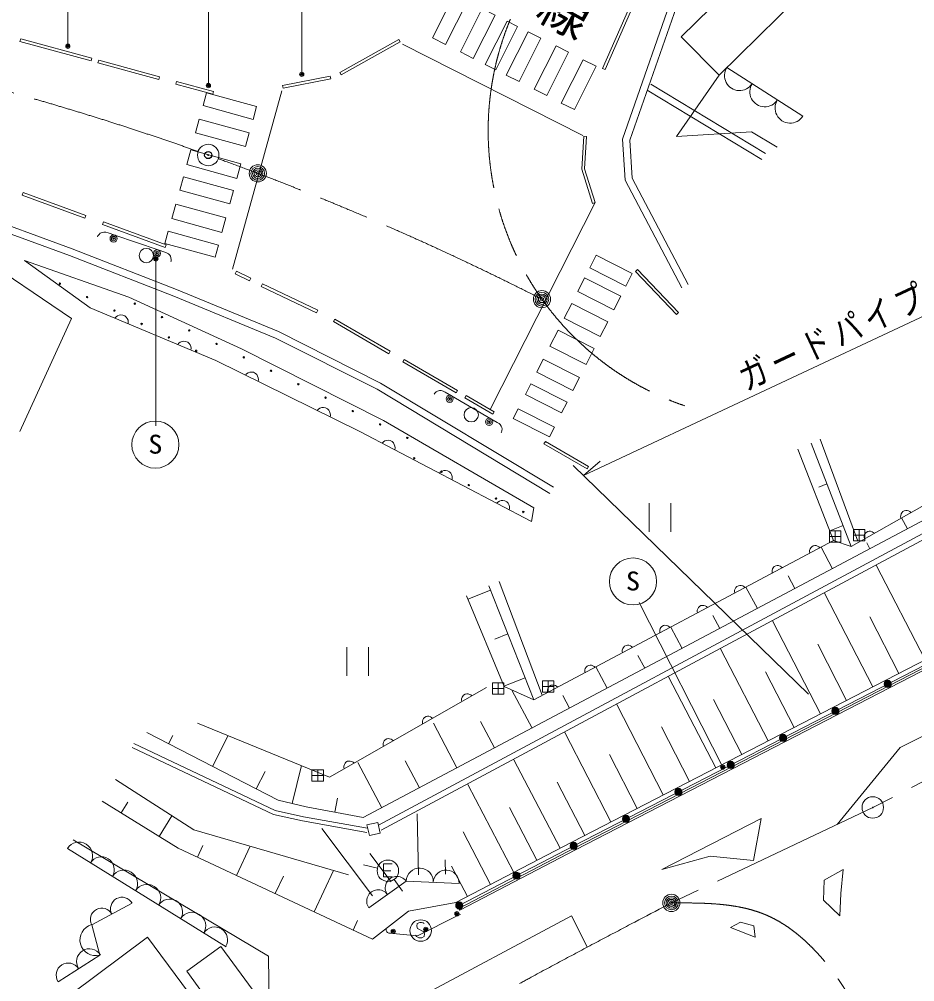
# Model space of a CAD drawing. Units: millimetres, scale not verified. Extents: x 40000 to 680000, y 20000 to 380000.
# Drawn here: x 438908 to 501422, y 250854 to 318041 of the extents above; entities that cross this region are included whole.
import ezdxf
from ezdxf.enums import TextEntityAlignment as Align

# ---------------------------------------------------------------- set-up
doc = ezdxf.new("R2010")
doc.units = ezdxf.units.MM
doc.header["$LTSCALE"] = 1000
doc.header["$PDMODE"] = 32
doc.header["$PDSIZE"] = 500
doc.linetypes.add('CHAIN', pattern=[18.5, 12, -1.5, 3.5, -1.5])
for name, color, linetype, lineweight in [('M-BGD', 7, 'Continuous', 13), ('M-BMK', 2, 'CHAIN', 13), ('M-BMK-ROW', 30, 'Continuous', 13), ('M-BMK-SRVR', 3, 'Continuous', 13), ('M-STR-HTXT', 7, 'Continuous', 13), ('M-STR-STRC', 7, 'Continuous', 13), ('M-TTL-BAND', 7, 'Continuous', 13)]:
    doc.layers.add(name, color=color, linetype=linetype, lineweight=lineweight)
doc.layers.add('M-BGD-HTXT', color=7, linetype='Continuous')
doc.layers.add('M-OTRS', color=6, linetype='Continuous')
doc.styles.add('@ＭＳ ゴシック', font='')
doc.styles.add('ＭＳ ゴシック', font='')
doc.styles.get('@ＭＳ ゴシック').set_extended_font_data('@MS Gothic')
doc.styles.get('ＭＳ ゴシック').set_extended_font_data('MS Gothic')

msp = doc.modelspace()

# ---------------------------------------------------------------- linework, layer by layer
at = {"layer": 'M-BGD'}
for p, q in [((479624, 314608), (482147, 320346)), ((479807, 314528), (482330, 320265)), ((439013, 316685), (438960, 316492)), ((438960, 316492), (443930, 315129)), ((439013, 316685), (443983, 315322)), ((461292, 314325), (465401, 316633)), ((461390, 314151), (465499, 316459)), ((465401, 316633), (465499, 316459)), ((465656, 316306), (478241, 309933)), ((443930, 315129), (443983, 315322)), ((444455, 315193), (444402, 315000)), ((444455, 315193), (448709, 314027)), ((444402, 315000), (448657, 313834)), ((479624, 314608), (479807, 314528)), ((493606, 311272), (488305, 314679)), ((448657, 313834), (448709, 314027)), ((457289, 313423), (460613, 314070)), ((457327, 313227), (460652, 313873)), ((460652, 313873), (460613, 314070)), ((461292, 314325), (461390, 314151)), ((449885, 313704), (449832, 313511)), ((449832, 313511), (452417, 312803)), ((449885, 313704), (452470, 312996)), ((457289, 313423), (457327, 313227)), ((483008, 313515), (490996, 308668)), ((452417, 312803), (452470, 312996)), ((457234, 313040), (453798, 300594)), ((482749, 313088), (490737, 308240)), ((478311, 309869), (478511, 309857)), ((439104, 305755), (439172, 305943)), ((439104, 305755), (443480, 304159)), ((439172, 305943), (443549, 304347)), ((479111, 305240), (471790, 290807)), ((479111, 305240), (478920, 305180)), ((443549, 304347), (443480, 304159)), ((444729, 303704), (444798, 303892)), ((444729, 303704), (449091, 302113)), ((444798, 303892), (449159, 302301)), ((445578, 302967), (445105, 303128)), ((448605, 301935), (445578, 302967)), ((449078, 301774), (448605, 301935)), ((449159, 302301), (449091, 302113)), ((454070, 300449), (453984, 300269)), ((454070, 300449), (455079, 299966)), ((482072, 300576), (481928, 300438)), ((481928, 300438), (484790, 297437)), ((482072, 300576), (484935, 297575)), ((453984, 300269), (454993, 299785)), ((455079, 299966), (454993, 299785)), ((455891, 299577), (455804, 299397)), ((455804, 299397), (459662, 297549)), ((455891, 299577), (459749, 297730)), ((459749, 297730), (459662, 297549)), ((460938, 297112), (460837, 296939)), ((460938, 297112), (464800, 294868)), ((484935, 297575), (484790, 297437)), ((460837, 296939), (464699, 294695)), ((464800, 294868), (464699, 294695)), ((465780, 294299), (465679, 294126)), ((465780, 294299), (469504, 292135)), ((465679, 294126), (469404, 291962)), ((469081, 291759), (468648, 292010)), ((471839, 290154), (469081, 291759)), ((469504, 292135), (469404, 291962)), ((470113, 291781), (470013, 291608)), ((470013, 291608), (471964, 290475)), ((470113, 291781), (472064, 290647)), ((472064, 290647), (471964, 290475)), ((472271, 289902), (471839, 290154)), ((475639, 288571), (475539, 288398)), ((475539, 288398), (478550, 286648)), ((475639, 288571), (478651, 286821)), ((497460, 281599), (494824, 288728)), ((478651, 286821), (478550, 286648)), ((495294, 285608), (494726, 285389)), ((482880, 284256), (482880, 282256)), ((484400, 282256), (484400, 284256)), ((500918, 282464), (500507, 283239)), ((502630, 282485), (463979, 261796)), ((496417, 282692), (495484, 282333)), ((502818, 282133), (464167, 261444)), ((474837, 270524), (495749, 281653)), ((495676, 279684), (494878, 281189)), ((498297, 281074), (498075, 281493)), ((502144, 273325), (498734, 279937)), ((493055, 278294), (492577, 279195)), ((471814, 278200), (470217, 277571)), ((475424, 270862), (472405, 278799)), ((490434, 276904), (489640, 278402)), ((498490, 271440), (495111, 277990)), ((487813, 275514), (487338, 276410)), ((500317, 272382), (498280, 276331)), ((485192, 274124), (484402, 275614)), ((494835, 269554), (491488, 276043)), ((473023, 275129), (472099, 274766)), ((477613, 260334), (506843, 275410)), ((461769, 274211), (461769, 272211)), ((463289, 272211), (463289, 274211)), ((496662, 270497), (494645, 274409)), ((482571, 272734), (482098, 273626)), ((491180, 267669), (487866, 274095)), ((479950, 271344), (479164, 272827)), ((487525, 265784), (484243, 272148)), ((493008, 268612), (491009, 272486)), ((474232, 272059), (472742, 271483)), ((460570, 265137), (471523, 271386)), ((474708, 268564), (473305, 271209)), ((477329, 269954), (476858, 270841)), ((483871, 263899), (480621, 270201)), ((489353, 266727), (487374, 270564)), ((451350, 268913), (460570, 265137)), ((469466, 265784), (467817, 268893)), ((472087, 267174), (471106, 269025)), ((456976, 263532), (447807, 268243)), ((480216, 262014), (476998, 268253)), ((485698, 264842), (483738, 268641)), ((456764, 262818), (446918, 267474)), ((449335, 267458), (449641, 268053)), ((452392, 265887), (453495, 268035)), ((456666, 262533), (446789, 267203)), ((464224, 263004), (462549, 266163)), ((466845, 264394), (465848, 266274)), ((476666, 260178), (473446, 266344)), ((482043, 262957), (480103, 266719)), ((455448, 264317), (456067, 265522)), ((457961, 263294), (458602, 265943)), ((478389, 261072), (476467, 264797)), ((473430, 258488), (470230, 264615)), ((446018, 262637), (446479, 263384)), ((460929, 262682), (461115, 263671)), ((475048, 259333), (473122, 263021)), ((448667, 260999), (449562, 262447)), ((466776, 258316), (466687, 262578)), ((463561, 256843), (460038, 261541)), ((471813, 257643), (469898, 261308)), ((442267, 260156), (453348, 253281)), ((451350, 259545), (451728, 260355)), ((454068, 258275), (455021, 260316)), ((469626, 256184), (477613, 260334)), ((464867, 257822), (463384, 259799)), ((468662, 258355), (468641, 259364)), ((487148, 259615), (483769, 258686)), ((463913, 258779), (462941, 259015)), ((470195, 256798), (469086, 258920)), ((456785, 257006), (457360, 258236)), ((459503, 255736), (460849, 258617)), ((464342, 258602), (464852, 258602)), ((463311, 256010), (465911, 257878)), ((465076, 257991), (465655, 257176)), ((465911, 257878), (469624, 257714)), ((443965, 254818), (446756, 256314)), ((466716, 254050), (469529, 255469)), ((469529, 255469), (469707, 255559)), ((469664, 255844), (469594, 255977)), ((444532, 252715), (443965, 254818)), ((462221, 254466), (462532, 255132)), ((464799, 254243), (464998, 254223)), ((464998, 254223), (466716, 254050)), ((441620, 250854), (444532, 252715))]:
    msp.add_line(p, q, dxfattribs=at)
for points in [[(485151, 299292), (481203, 306804), (481028, 309663), (485006, 321100), (488029, 323519), (494616, 334137)], [(485594, 299525), (481696, 306941), (481534, 309594), (485431, 320800), (488409, 323182), (495043, 333876)], [(498749, 324968), (487759, 314141), (485127, 316813)], [(488577, 321558), (489250, 320875), (485127, 316813)], [(487759, 314141), (484782, 309865), (490033, 310189), (491819, 309107)], [(478920, 305180), (478171, 307570), (478311, 309869)], [(479111, 305240), (478372, 307594), (478511, 309857)], [(475943, 284943), (463885, 292208), (456795, 295790), (449692, 298706), (442427, 301552), (435469, 304096), (429272, 306037), (422157, 307763)], [(476201, 285371), (464127, 292645), (457003, 296245), (449878, 299170), (442604, 302019), (435630, 304569), (429405, 306519), (422275, 308249)], [(444376, 302848), (444401, 302924), (444478, 303025), (444567, 303100), (444694, 303162), (444808, 303187), (444953, 303180), (445105, 303128)], [(435801, 301719), (442550, 297145), (438950, 289271)], [(449078, 301774), (449229, 301722), (449318, 301671), (449412, 301575), (449468, 301493), (449499, 301397), (449517, 301265), (449504, 301163), (449484, 301107)], [(443854, 297895), (439279, 301194), (446554, 298645), (454428, 295045), (464327, 290021), (474826, 283946), (474676, 282971)], [(474676, 282971), (462677, 289271), (452628, 294220), (443854, 297895)], [(446509, 296783), (446518, 296909), (446501, 297025), (446448, 297155), (446379, 297249), (446283, 297333), (446136, 297394), (446010, 297404), (445894, 297387), (445763, 297334), (445669, 297265), (445586, 297169)], [(450896, 294946), (450905, 295072), (450888, 295187), (450835, 295318), (450766, 295412), (450670, 295495), (450523, 295557), (450397, 295567), (450281, 295550), (450150, 295496), (450056, 295427), (449973, 295332)], [(455589, 292762), (455606, 292887), (455596, 293003), (455551, 293137), (455488, 293235), (455398, 293324), (455254, 293395), (455129, 293412), (455012, 293402), (454879, 293357), (454781, 293294), (454692, 293204)], [(496978, 281234), (502080, 284133), (521350, 293570)], [(555495, 292775), (549714, 289876), (537631, 284355), (512992, 273469), (500398, 267210), (496013, 261822)], [(467878, 291880), (467919, 291949), (468014, 292033), (468116, 292089), (468252, 292125), (468369, 292127), (468510, 292091), (468648, 292010)], [(460613, 290287), (460630, 290413), (460621, 290529), (460575, 290663), (460512, 290761), (460422, 290850), (460278, 290920), (460153, 290937), (460037, 290928), (459903, 290882), (459805, 290819), (459716, 290729)], [(472271, 289902), (472410, 289822), (472486, 289754), (472560, 289642), (472599, 289550), (472610, 289451), (472602, 289317), (472569, 289220), (472539, 289169)], [(465119, 287988), (465140, 288113), (465133, 288230), (465091, 288365), (465030, 288464), (464943, 288556), (464801, 288630), (464676, 288650), (464560, 288644), (464425, 288602), (464325, 288541), (464234, 288453)], [(493257, 288035), (495749, 281653), (496978, 281234), (494199, 288451)], [(469386, 256376), (477475, 260601), (506713, 275681), (520262, 281719), (527872, 285168), (534006, 288008)], [(469594, 255977), (477682, 260201), (506908, 275275), (520447, 281310), (528061, 284759), (534828, 287894)], [(469664, 255844), (477751, 260068), (506973, 275140), (520509, 281173), (528124, 284623), (534892, 287758)], [(469119, 285889), (469139, 286013), (469133, 286130), (469091, 286265), (469030, 286365), (468942, 286456), (468801, 286530), (468676, 286550), (468559, 286544), (468424, 286502), (468325, 286441), (468234, 286353)], [(473119, 283789), (473139, 283914), (473132, 284030), (473090, 284165), (473030, 284265), (472942, 284356), (472800, 284430), (472675, 284451), (472559, 284444), (472424, 284402), (472324, 284341), (472233, 284254)], [(501152, 283606), (501077, 283673), (500996, 283719), (500887, 283749), (500793, 283752), (500694, 283732), (500583, 283669), (500515, 283593), (500469, 283512), (500439, 283403), (500437, 283310), (500457, 283211)], [(456976, 263532), (458945, 263056), (462914, 262309), (502229, 283159)], [(498601, 282156), (498526, 282224), (498445, 282270), (498336, 282300), (498242, 282302), (498143, 282283), (498032, 282219), (497964, 282144), (497918, 282063), (497888, 281954), (497886, 281860), (497906, 281761)], [(494795, 281145), (494722, 281215), (494642, 281263), (494534, 281296), (494440, 281301), (494341, 281284), (494228, 281224), (494158, 281151), (494110, 281071), (494077, 280962), (494072, 280869), (494089, 280769)], [(492181, 279754), (492108, 279824), (492028, 279872), (491920, 279905), (491826, 279910), (491727, 279893), (491614, 279833), (491544, 279759), (491496, 279679), (491463, 279571), (491458, 279478), (491475, 279378)], [(470127, 277790), (472757, 271454), (474837, 270524), (471701, 278487)], [(489567, 278363), (489494, 278433), (489414, 278481), (489306, 278514), (489212, 278519), (489113, 278502), (489000, 278442), (488930, 278368), (488882, 278288), (488849, 278180), (488844, 278087), (488861, 277987)], [(486953, 276972), (486880, 277042), (486800, 277090), (486691, 277123), (486598, 277127), (486498, 277111), (486386, 277050), (486316, 276977), (486268, 276897), (486235, 276789), (486230, 276696), (486247, 276596)], [(484339, 275581), (484266, 275650), (484186, 275698), (484077, 275732), (483984, 275736), (483884, 275719), (483771, 275659), (483702, 275586), (483654, 275506), (483621, 275398), (483616, 275305), (483633, 275205)], [(481725, 274190), (481651, 274259), (481572, 274307), (481463, 274340), (481370, 274345), (481270, 274328), (481157, 274268), (481088, 274195), (481040, 274115), (481007, 274007), (481002, 273913), (481019, 273814)], [(479111, 272798), (479037, 272868), (478957, 272916), (478849, 272949), (478756, 272954), (478656, 272937), (478543, 272877), (478474, 272804), (478426, 272724), (478392, 272616), (478388, 272522), (478405, 272423)], [(476497, 271407), (476423, 271477), (476343, 271525), (476235, 271558), (476142, 271563), (476042, 271546), (475929, 271486), (475860, 271413), (475811, 271333), (475778, 271224), (475774, 271131), (475790, 271031)], [(470502, 270803), (470426, 270871), (470345, 270917), (470236, 270947), (470143, 270949), (470043, 270929), (469932, 270865), (469865, 270790), (469819, 270709), (469789, 270600), (469787, 270506), (469807, 270407)], [(467763, 269241), (467688, 269309), (467607, 269354), (467498, 269384), (467404, 269386), (467305, 269366), (467194, 269303), (467126, 269228), (467081, 269146), (467051, 269037), (467049, 268944), (467069, 268845)], [(465025, 267679), (464950, 267746), (464868, 267792), (464759, 267822), (464666, 267824), (464567, 267804), (464455, 267741), (464388, 267665), (464342, 267584), (464312, 267475), (464310, 267382), (464330, 267282)], [(462287, 266117), (462211, 266184), (462130, 266230), (462021, 266260), (461928, 266262), (461828, 266242), (461717, 266178), (461650, 266103), (461604, 266022), (461574, 265913), (461572, 265819), (461592, 265720)], [(461901, 258311), (451101, 261458), (445634, 264970)], [(469386, 256376), (466087, 255772), (463579, 253831), (449991, 260180), (444693, 263456)], [(463225, 261578), (458751, 262373), (456764, 262818)], [(463172, 261282), (458685, 262081), (456666, 262533)], [(487148, 259615), (490157, 259323), (490703, 262252), (483769, 258686)], [(444127, 237994), (456381, 247296), (456300, 252634), (442671, 260763)], [(464941, 259082), (464341, 259082), (464342, 258182), (464942, 258182)], [(478563, 253281), (477454, 255449), (466407, 249553)], [(464799, 254243), (464719, 254251), (464670, 254266), (464614, 254302), (464577, 254336), (464551, 254379), (464527, 254442), (464522, 254492), (464525, 254522)]]:
    msp.add_lwpolyline(points, dxfattribs=at)
for points in [[(467748, 316753), (468671, 316285), (470202, 319309), (469279, 319776)], [(469701, 315764), (470602, 315307), (472133, 318331), (471232, 318788)], [(471428, 314889), (472169, 314514), (473700, 317538), (472959, 317913)], [(472908, 314139), (473799, 313688), (475330, 316712), (474440, 317163)], [(474851, 313156), (475730, 312710), (477261, 315734), (476382, 316179)], [(476749, 312194), (477661, 311732), (479192, 314756), (478280, 315218)], [(455232, 311050), (455480, 311946), (451984, 312912), (451736, 312015)], [(454708, 309151), (454970, 310101), (451474, 311066), (451212, 310117)], [(454094, 306926), (454377, 307951), (450881, 308916), (450598, 307891)], [(453604, 305153), (453861, 306084), (450365, 307049), (450108, 306118)], [(453054, 303161), (453333, 304172), (449837, 305137), (449558, 304126)], [(452576, 301427), (452810, 302276), (449314, 303241), (449080, 302392)], [(478730, 300683), (479180, 301570), (481701, 300291), (481251, 299404)], [(477897, 299039), (478374, 299980), (480895, 298701), (480418, 297761)], [(476948, 297169), (477474, 298207), (479995, 296928), (479469, 295890)], [(475955, 295212), (476520, 296326), (479041, 295047), (478476, 293933)], [(475039, 293406), (475494, 294304), (478016, 293025), (477560, 292127)], [(474244, 291839), (474628, 292595), (477149, 291317), (476765, 290560)], [(473399, 290173), (473745, 290855), (476266, 289576), (475920, 288894)], [(463173, 261797), (463350, 261054), (464112, 261236), (463935, 261978)], [(496197, 255446), (496251, 257014), (496431, 258687), (495094, 257944), (495042, 256560)], [(490287, 253976), (488560, 254649), (489259, 255008), (490195, 254755)], [(452660, 247498), (447322, 243535), (442524, 249997), (447862, 253961)], [(453105, 248145), (450598, 251582), (452988, 253326), (455495, 249888)]]:
    msp.add_lwpolyline(points, close=True, dxfattribs=at)
for centre, radius in [((445497, 302730), 250), ((445497, 302730), 150), ((445497, 302730), 50), ((447779, 301545), 500), ((448524, 301698), 250), ((448524, 301698), 150), ((448524, 301698), 50), ((441744, 299581), 50), ((443647, 298644), 50), ((445550, 297706), 50), ((446970, 298189), 50), ((448873, 297252), 50), ((447453, 296769), 50), ((450776, 296315), 50), ((449356, 295832), 50), ((452679, 295377), 50), ((451259, 294895), 50), ((454582, 294440), 50), ((456485, 293503), 50), ((458388, 292566), 50), ((460291, 291628), 50), ((468955, 291543), 250), ((468955, 291543), 150), ((468955, 291543), 50), ((470460, 290430), 500), ((462194, 290691), 50), ((464097, 289754), 50), ((471714, 289938), 250), ((471714, 289938), 150), ((471714, 289938), 50), ((466000, 288816), 50), ((466483, 287396), 50), ((468386, 286459), 50), ((470289, 285522), 50), ((472192, 284584), 50), ((474095, 283647), 50), ((499535, 271641), 250), ((499535, 271641), 220), ((499535, 271641), 190), ((499535, 271641), 160), ((499535, 271641), 130), ((499535, 271641), 100), ((499535, 271641), 70), ((499535, 271641), 40), ((499535, 271641), 10), ((495882, 269757), 250), ((495882, 269757), 220), ((495882, 269757), 190), ((495882, 269757), 160), ((495882, 269757), 130), ((495882, 269757), 100), ((495882, 269757), 70), ((495882, 269757), 40), ((495882, 269757), 10), ((492228, 267872), 250), ((492228, 267872), 220), ((492228, 267872), 190), ((492228, 267872), 160), ((492228, 267872), 130), ((492228, 267872), 100), ((492228, 267872), 70), ((492228, 267872), 40), ((492228, 267872), 10), ((488574, 265988), 250), ((488574, 265988), 220), ((488574, 265988), 190), ((488574, 265988), 160), ((488574, 265988), 130), ((488574, 265988), 100), ((488574, 265988), 70), ((488574, 265988), 40), ((488574, 265988), 10), ((484921, 264103), 250), ((484921, 264103), 220), ((484921, 264103), 190), ((484921, 264103), 160), ((484921, 264103), 130), ((484921, 264103), 100), ((484921, 264103), 70), ((484921, 264103), 40), ((484921, 264103), 10), ((481267, 262219), 250), ((481267, 262219), 220), ((481267, 262219), 190), ((481267, 262219), 160), ((481267, 262219), 130), ((481267, 262219), 100), ((481267, 262219), 70), ((481267, 262219), 40), ((481267, 262219), 10), ((477613, 260334), 250), ((477613, 260334), 220), ((477613, 260334), 190), ((477613, 260334), 160), ((477613, 260334), 130), ((477613, 260334), 100), ((477613, 260334), 70), ((477613, 260334), 40), ((477613, 260334), 10), ((464642, 258602), 750), ((473620, 258259), 250), ((473620, 258259), 220), ((473620, 258259), 190), ((473620, 258259), 160), ((473620, 258259), 130), ((473620, 258259), 100), ((473620, 258259), 70), ((473620, 258259), 40), ((473620, 258259), 10), ((469626, 256184), 250), ((469626, 256184), 220), ((469626, 256184), 190), ((469626, 256184), 160), ((469626, 256184), 130), ((469626, 256184), 100), ((469626, 256184), 70), ((469626, 256184), 40), ((469626, 256184), 10), ((469461, 255603), 150), ((469461, 255603), 90), ((469461, 255603), 30), ((467284, 254504), 150), ((465013, 254373), 150), ((465013, 254373), 90), ((465013, 254373), 30), ((467284, 254504), 90), ((467284, 254504), 30)]:
    msp.add_circle(centre, radius, dxfattribs=at)
for centre, radius, start, end in [((489189, 314110), 1050, 147.27616, 327.27616), ((490956, 312975), 1050, 147.27616, 327.27616), ((492722, 311840), 1050, 147.27616, 327.27616), ((443074, 259655), 950, 328.18297, 148.18297), ((444646, 258680), 900, 328.18297, 148.18297), ((466860, 257836), 950, 357.46721, 177.46721), ((446218, 257704), 950, 328.18297, 148.18297), ((465260, 257410), 800, 35.70684, 215.70684), ((468708, 257754), 900, 357.46721, 177.46721), ((447833, 256703), 950, 328.18297, 148.18297), ((446080, 255952), 800, 28.20163, 208.20163), ((463961, 256477), 800, 35.70684, 215.70684), ((444670, 255196), 800, 28.20163, 208.20163), ((449405, 255727), 900, 328.18297, 148.18297), ((450977, 254752), 950, 328.18297, 148.18297), ((444246, 253777), 1100, 105.06849, 285.06849), ((452549, 253777), 900, 328.18297, 148.18297), ((443811, 252254), 900, 32.57406, 212.57406), ((442336, 251312), 850, 32.57406, 212.57406)]:
    msp.add_arc(centre, radius, start, end, dxfattribs=at)
at = {"layer": 'M-BMK'}
for p, q in [((549164, 289206), (498493, 263020)), ((498493, 263020), (484432, 256357))]:
    msp.add_line(p, q, dxfattribs=at)
for centre, radius, start, end in [((384609, 120292), 200000, 70.49188, 91.61383), ((491940, 310262), 20298, 157.46588, 251.06453), ((384609, 120292), 200000, 63.00262, 70.06647)]:
    msp.add_arc(centre, radius, start, end, dxfattribs=at)
for points, knots in [([(484432, 256357), (478362, 253183), (472291, 250009), (466431, 246486), (460072, 242662), (453960, 238428), (447849, 234194)], [0, 0, 0, 0, 1, 1, 1, 2, 2, 2, 2]), ([(484432, 256357), (486765, 256361), (489097, 256365), (491110, 255486), (492895, 254707), (494429, 253234), (495659, 251615), (497842, 248740), (499068, 245405), (500595, 242227), (503003, 237216), (506162, 232594), (509384, 228006)], [0, 0, 0, 0, 1, 1, 1, 2, 2, 2, 3, 3, 3, 4, 4, 4, 4])]:
    msp.add_open_spline(points, degree=3, knots=knots, dxfattribs=at)
at = {"layer": 'M-BMK-ROW'}
for p, q in [((495860, 282335), (495860, 281535)), ((497540, 282423), (497540, 281623)), ((495460, 281935), (496260, 281935)), ((497140, 282023), (497940, 282023)), ((472342, 271728), (472342, 270928)), ((475434, 271460), (476234, 271460)), ((475834, 271860), (475834, 271060)), ((471942, 271328), (472742, 271328)), ((459741, 265658), (459741, 264858)), ((459341, 265258), (460141, 265258))]:
    msp.add_line(p, q, dxfattribs=at)
for points in [[(495460, 281535), (495460, 282335), (496260, 282335), (496260, 281535)], [(497140, 281623), (497140, 282423), (497940, 282423), (497940, 281623)], [(471942, 270928), (471942, 271728), (472742, 271728), (472742, 270928)], [(475434, 271060), (475434, 271860), (476234, 271860), (476234, 271060)], [(459341, 264858), (459341, 265658), (460141, 265658), (460141, 264858)]]:
    msp.add_lwpolyline(points, close=True, dxfattribs=at)
at = {"layer": 'M-BMK-SRVR'}
for centre, radius in [((452099, 308560), 750), ((452099, 308560), 30), ((498493, 263020), 750), ((498493, 263020), 30)]:
    msp.add_circle(centre, radius, dxfattribs=at)
at = {"layer": 'M-OTRS'}
for p in [(452099, 308560), (484432, 256357)]:
    msp.add_point(p, dxfattribs=at)
at = {"layer": 'M-STR-HTXT'}
for p, q in [((478288, 286185), (521717, 306563)), ((478288, 286185), (479468, 287203)), ((493998, 270940), (477571, 286882))]:
    msp.add_line(p, q, dxfattribs=at)
at = {"layer": 'M-STR-STRC'}
for p, q in [((452114, 313412), (452114, 323382)), ((458630, 314197), (458630, 323539)), ((442301, 316159), (442301, 320163)), ((448447, 301315), (448447, 289665)), ((488015, 265837), (482194, 277329))]:
    msp.add_line(p, q, dxfattribs=at)
msp.add_lwpolyline([(467171, 254909), (467111, 254969), (466991, 254999), (466871, 254999), (466691, 254909), (466661, 254729), (466721, 254579), (467141, 254339), (467201, 254189), (467171, 254009), (467021, 253919), (466811, 253919), (466631, 254009), (466571, 254099)], dxfattribs=at)
for centre, radius in [((442301, 316159), 150), ((442301, 316159), 90), ((442301, 316159), 30), ((458630, 314197), 150), ((458630, 314197), 90), ((458630, 314197), 30), ((452114, 313412), 150), ((452114, 313412), 90), ((452114, 313412), 30), ((448447, 301315), 150), ((448447, 301315), 90), ((448447, 301315), 30), ((448410, 288348), 1642), ((481754, 278799), 1642), ((488015, 265837), 150), ((488015, 265837), 90), ((488015, 265837), 30), ((466931, 254429), 750)]:
    msp.add_circle(centre, radius, dxfattribs=at)
at = {"layer": 'M-TTL-BAND'}
for centre, radius in [((455559, 307284), 600), ((455559, 307284), 480), ((455559, 307284), 360), ((455559, 307284), 240), ((455559, 307284), 120), ((455559, 307284), 20), ((475398, 298498), 600), ((475398, 298498), 480), ((475398, 298498), 360), ((475398, 298498), 240), ((475398, 298498), 120), ((475398, 298498), 20), ((484432, 256357), 600), ((484432, 256357), 480), ((484432, 256357), 360), ((484432, 256357), 240), ((484432, 256357), 120), ((484432, 256357), 20)]:
    msp.add_circle(centre, radius, dxfattribs=at)
for p in [(455559, 307284), (475398, 298498)]:
    msp.add_point(p, dxfattribs=at)

# ---------------------------------------------------------------- texts
at = {"layer": 'M-BGD-HTXT', "style": '@ＭＳ ゴシック'}
msp.add_text('主要地方道山口福栄須佐線', height=2566, rotation=240.9, dxfattribs=at).set_placement((494771, 354760), align=Align.BOTTOM_LEFT)
at = {"layer": 'M-STR-HTXT', "insert": (489702, 291975), "char_height": 1833, "attachment_point": 7, "rotation": 25.1, "style": 'ＭＳ ゴシック'}
msp.add_mtext('\\T1.2;\\W0.8;ガードパイプ\u3000L=18.0', dxfattribs=at)
at = {"layer": 'M-STR-STRC', "style": 'ＭＳ ゴシック', "width": 1.1}
for p in [(447915, 287322), (481259, 277773)]:
    msp.add_text('S', height=1320, dxfattribs=at).set_placement(p, align=Align.BOTTOM_LEFT)

doc.saveas('drawing.dxf')
